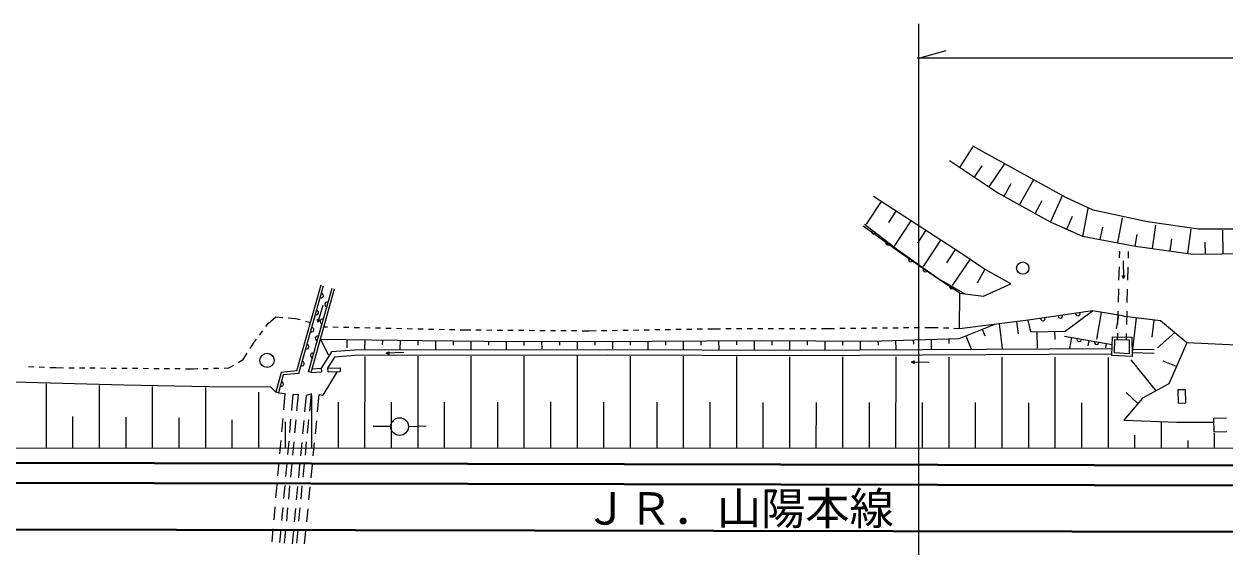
# Model space of a CAD drawing. Units: millimetres, scale not verified. Extents: x 40000 to 680000, y 20000 to 380000.
# Drawn here: x 204672 to 272472, y 308136 to 337641 of the extents above; entities that cross this region are included whole.
import ezdxf
from ezdxf.enums import TextEntityAlignment as Align

# ---------------------------------------------------------------- set-up
doc = ezdxf.new("R2010")
doc.units = ezdxf.units.MM
doc.header["$LTSCALE"] = 1000
for name, color, linetype, lineweight in [('M-BGD', 7, 'Continuous', 25), ('M-STR-HTXT', 7, 'Continuous', 13), ('M-STR-STR1', 1, 'Continuous', 25)]:
    doc.layers.add(name, color=color, linetype=linetype, lineweight=lineweight)
doc.styles.add('ＭＳ ゴシック', font='')
doc.styles.get('ＭＳ ゴシック').set_extended_font_data('MS Gothic')

msp = doc.modelspace()

# ---------------------------------------------------------------- linework, layer by layer
at = {"layer": 'M-BGD'}
for p, q in [((257538, 329539), (258290, 330670)), ((263541, 327836), (258279, 330732)), ((256956, 329926), (259727, 328082)), ((258370, 328985), (258801, 329633)), ((259203, 328431), (260065, 329727)), ((260925, 327416), (261721, 328848)), ((260051, 327902), (260449, 328618)), ((253095, 327610), (252259, 326322)), ((257546, 324721), (252676, 327883)), ((259727, 328082), (262657, 326453)), ((261798, 326930), (262207, 327664)), ((262673, 326446), (263358, 327979)), ((265077, 327122), (263541, 327836)), ((253934, 327066), (253516, 326422)), ((264502, 325638), (264799, 327216)), ((268156, 326465), (265077, 327122)), ((254021, 324816), (252080, 326207)), ((252163, 326333), (254035, 324875)), ((254773, 326521), (253842, 325088)), ((262657, 326453), (264470, 325644)), ((263586, 326038), (263914, 326771)), ((265484, 325453), (265618, 326160)), ((266467, 325268), (266733, 326682)), ((271033, 326036), (268156, 326465)), ((268440, 324946), (268622, 326269)), ((255612, 325977), (255146, 325260)), ((264470, 325644), (267474, 325078)), ((267450, 325083), (267573, 325739)), ((269431, 324810), (269524, 325491)), ((270422, 324674), (270609, 326036)), ((284002, 326055), (271033, 326036)), ((272419, 324654), (272403, 325983)), ((256338, 323211), (254021, 324816)), ((254035, 324875), (256364, 323240)), ((256450, 325432), (255473, 323927)), ((257289, 324888), (256800, 324135)), ((266570, 324417), (266579, 324793)), ((267069, 324404), (267078, 324781)), ((267474, 325078), (270718, 324633)), ((271419, 324642), (271411, 325306)), ((258120, 324332), (257122, 322860)), ((258881, 323816), (257546, 324721)), ((266779, 324255), (266792, 323255)), ((270718, 324633), (275955, 324697)), ((258951, 323776), (258519, 322999)), ((260436, 322950), (258881, 323816)), ((266539, 323167), (266558, 323917)), ((266715, 323404), (266865, 323406)), ((266792, 323255), (266715, 323404)), ((266865, 323406), (266792, 323255)), ((267038, 323155), (267057, 323904)), ((220082, 318031), (221453, 322891)), ((220198, 317892), (221597, 322850)), ((257541, 322427), (256338, 323211)), ((256364, 323240), (257833, 322390)), ((258890, 322259), (260436, 322950)), ((220745, 317986), (222078, 322714)), ((220889, 317945), (222222, 322674)), ((257524, 320418), (257541, 322427)), ((257541, 322427), (258890, 322259)), ((266508, 321917), (266527, 322667)), ((267007, 321905), (267026, 322655)), ((221565, 321738), (221281, 320779)), ((265043, 321421), (261402, 320901)), ((263500, 320285), (265043, 321421)), ((266743, 321140), (265043, 321421)), ((266477, 320668), (266496, 321417)), ((266976, 320655), (266995, 321405)), ((218340, 320542), (218466, 320711)), ((218466, 320711), (218895, 321082)), ((218895, 321082), (219305, 321053)), ((219604, 321031), (220014, 321002)), ((220014, 321002), (220279, 320930)), ((220568, 320851), (220833, 320778)), ((221281, 320779), (221252, 320944)), ((221252, 320944), (221396, 320901)), ((221396, 320901), (221281, 320779)), ((261402, 320901), (257524, 320418)), ((259763, 320697), (259937, 319298)), ((260755, 320820), (260843, 320121)), ((261549, 320246), (261402, 320901)), ((265535, 321336), (265271, 319822)), ((266520, 321164), (266388, 320407)), ((266850, 321106), (266743, 321140)), ((268883, 320864), (266850, 321106)), ((267511, 321027), (267278, 319074)), ((268504, 320909), (268387, 319932)), ((270374, 319627), (268883, 320864)), ((217981, 320061), (218161, 320301)), ((221824, 320507), (221613, 320512)), ((222424, 320494), (222124, 320501)), ((223024, 320481), (222724, 320487)), ((223623, 320467), (223323, 320474)), ((224223, 320454), (223923, 320461)), ((224823, 320441), (224523, 320447)), ((225423, 320427), (225123, 320434)), ((226023, 320414), (225723, 320421)), ((226623, 320401), (226323, 320407)), ((227223, 320387), (226923, 320394)), ((227822, 320374), (227522, 320381)), ((228422, 320361), (228122, 320367)), ((229022, 320347), (228722, 320354)), ((229533, 320336), (229322, 320341)), ((229910, 320333), (229533, 320336)), ((230510, 320329), (230210, 320331)), ((231110, 320325), (230810, 320327)), ((231710, 320320), (231410, 320322)), ((232310, 320316), (232010, 320318)), ((232910, 320312), (232610, 320314)), ((233510, 320307), (233210, 320310)), ((234110, 320303), (233810, 320305)), ((234710, 320299), (234410, 320301)), ((235310, 320295), (235010, 320297)), ((235910, 320290), (235610, 320292)), ((236587, 320285), (236210, 320288)), ((237005, 320292), (236587, 320285)), ((237605, 320302), (237305, 320297)), ((238205, 320312), (237905, 320307)), ((238805, 320321), (238505, 320316)), ((239405, 320331), (239105, 320326)), ((240005, 320341), (239705, 320336)), ((240605, 320350), (240305, 320346)), ((241205, 320360), (240905, 320355)), ((241805, 320370), (241505, 320365)), ((242405, 320379), (242105, 320375)), ((243005, 320389), (242705, 320384)), ((243723, 320401), (243305, 320394)), ((244025, 320401), (243723, 320401)), ((244625, 320403), (244325, 320402)), ((245225, 320404), (244925, 320403)), ((245825, 320405), (245525, 320404)), ((246425, 320406), (246125, 320405)), ((247025, 320407), (246725, 320407)), ((247625, 320408), (247325, 320408)), ((248225, 320410), (247925, 320409)), ((248825, 320411), (248525, 320410)), ((249425, 320412), (249125, 320411)), ((250027, 320413), (249725, 320412)), ((250468, 320418), (250027, 320413)), ((251068, 320424), (250768, 320421)), ((251668, 320431), (251368, 320427)), ((252268, 320437), (251968, 320434)), ((252868, 320444), (252568, 320440)), ((253467, 320450), (253168, 320447)), ((254067, 320456), (253767, 320453)), ((254667, 320463), (254367, 320460)), ((255267, 320469), (254967, 320466)), ((256008, 320477), (255567, 320473)), ((256317, 320465), (256008, 320477)), ((256916, 320442), (256616, 320454)), ((257524, 320418), (257216, 320430)), ((257518, 319874), (259486, 320662)), ((257889, 320023), (258184, 319285)), ((258817, 320394), (258965, 320025)), ((261549, 320246), (263500, 320285)), ((261897, 320253), (261916, 319310)), ((262897, 320273), (262906, 319801)), ((266456, 319791), (266465, 320168)), ((266955, 319779), (266964, 320156)), ((269685, 320198), (268707, 319336)), ((217449, 319293), (217677, 319651)), ((217677, 319651), (217802, 319820)), ((221421, 319832), (227180, 319747)), ((221421, 319832), (221867, 318941)), ((222921, 319810), (222914, 319341)), ((223921, 319795), (223913, 319252)), ((224921, 319780), (224917, 319509)), ((225921, 319766), (225913, 319256)), ((226920, 319751), (226917, 319496)), ((227180, 319747), (232386, 319691)), ((227920, 319739), (227915, 319260)), ((228920, 319728), (228918, 319489)), ((229920, 319717), (229915, 319264)), ((230920, 319706), (230918, 319480)), ((231920, 319696), (231916, 319268)), ((232386, 319691), (240167, 319713)), ((232920, 319692), (232921, 319478)), ((233920, 319695), (233921, 319272)), ((234920, 319698), (234921, 319486)), ((235920, 319701), (235921, 319276)), ((236920, 319704), (236921, 319491)), ((237920, 319707), (237921, 319278)), ((238920, 319710), (238921, 319495)), ((239920, 319712), (239921, 319269)), ((240167, 319713), (246333, 319749)), ((240920, 319718), (240921, 319496)), ((241920, 319723), (241923, 319260)), ((242920, 319729), (242921, 319497)), ((243920, 319735), (243923, 319252)), ((244920, 319740), (244921, 319499)), ((245920, 319746), (245923, 319243)), ((246333, 319749), (252485, 319708)), ((246920, 319745), (246918, 319493)), ((247920, 319738), (247917, 319234)), ((248920, 319732), (248918, 319480)), ((249920, 319725), (249917, 319241)), ((250920, 319719), (250918, 319477)), ((251920, 319712), (251917, 319253)), ((252485, 319708), (257518, 319874)), ((252920, 319723), (252927, 319493)), ((253919, 319756), (253935, 319264)), ((254919, 319789), (254927, 319543)), ((255918, 319821), (255936, 319276)), ((256917, 319854), (256926, 319581)), ((263463, 320000), (266152, 319519)), ((263853, 319930), (263744, 319319)), ((264838, 319754), (264783, 319449)), ((265822, 319578), (265778, 319331)), ((266137, 318905), (266163, 319956)), ((266163, 319956), (267258, 319932)), ((266291, 319047), (266309, 319802)), ((266309, 319802), (267111, 319785)), ((267111, 319785), (267122, 319001)), ((267258, 319932), (267274, 318843)), ((270374, 319627), (269361, 317305)), ((274384, 319441), (270374, 319627)), ((216782, 318517), (217060, 318682)), ((217060, 318682), (217288, 319040)), ((222046, 319106), (221587, 318390)), ((222218, 318818), (221839, 318228)), ((223359, 319201), (222046, 319106)), ((223371, 318901), (222218, 318818)), ((237614, 319229), (223359, 319201)), ((237614, 318929), (223371, 318901)), ((223938, 313681), (223940, 318852)), ((225130, 319031), (225277, 319112)), ((226129, 319071), (225130, 319031)), ((225283, 318962), (225130, 319031)), ((225277, 319112), (225283, 318962)), ((226938, 313680), (226940, 318858)), ((229938, 313679), (229940, 318864)), ((232938, 313678), (232940, 318870)), ((235938, 313678), (235940, 318876)), ((248336, 319182), (237614, 319229)), ((248336, 318882), (237614, 318929)), ((238938, 313677), (238940, 318873)), ((241938, 313676), (241940, 318860)), ((244938, 313675), (244940, 318847)), ((247938, 313674), (247940, 318834)), ((266147, 319284), (248336, 319182)), ((266139, 318984), (248336, 318882)), ((250938, 313673), (250940, 318827)), ((253938, 313672), (253940, 318820)), ((256938, 313671), (256940, 318814)), ((259938, 313670), (259940, 318808)), ((262938, 313669), (262940, 318801)), ((265938, 313668), (265940, 318795)), ((267274, 318843), (266137, 318905)), ((267122, 319001), (266291, 319047)), ((268641, 316911), (267221, 318667)), ((268527, 319220), (267268, 319252)), ((268522, 319021), (267271, 319052)), ((267283, 318993), (267272, 318993)), ((204925, 318278), (205225, 318267)), ((205524, 318256), (205824, 318244)), ((206124, 318233), (206476, 318220)), ((206476, 318220), (206901, 318216)), ((207201, 318214), (207501, 318211)), ((207801, 318209), (208101, 318206)), ((208401, 318204), (208701, 318201)), ((209001, 318199), (209301, 318196)), ((209601, 318194), (209901, 318191)), ((210201, 318189), (210501, 318186)), ((210801, 318184), (211101, 318181)), ((211401, 318179), (211701, 318176)), ((212001, 318174), (212301, 318171)), ((212601, 318169), (212901, 318166)), ((213201, 318164), (213501, 318161)), ((213801, 318159), (214226, 318155)), ((214226, 318155), (214486, 318161)), ((214786, 318167), (215086, 318174)), ((215386, 318180), (215686, 318187)), ((215986, 318193), (216245, 318199)), ((216245, 318199), (216524, 318364)), ((220082, 318031), (219200, 317944)), ((220889, 317945), (220745, 317986)), ((220889, 317945), (221474, 317983)), ((220947, 318149), (221461, 318183)), ((221587, 318390), (221461, 318183)), ((221461, 318183), (221474, 317983)), ((222365, 318000), (221557, 316654)), ((221839, 318228), (221845, 318187)), ((221845, 318187), (222529, 318204)), ((221854, 318025), (221845, 318187)), ((221850, 317987), (221854, 318025)), ((221851, 317987), (222534, 318004)), ((222529, 318204), (222534, 318004)), ((254813, 318522), (254963, 318595)), ((255813, 318514), (254813, 318522)), ((254962, 318445), (254813, 318522)), ((254963, 318595), (254962, 318445)), ((269785, 318276), (269034, 318578)), ((210320, 317225), (204060, 317402)), ((219200, 317944), (218899, 316830)), ((219318, 317805), (219044, 316791)), ((220199, 317892), (219318, 317805)), ((269361, 317305), (267867, 316488)), ((205938, 313687), (205939, 317299)), ((208938, 313686), (208939, 317214)), ((215117, 317135), (210320, 317225)), ((211938, 313685), (211939, 317144)), ((214938, 313684), (214939, 317088)), ((218627, 317111), (215117, 317135)), ((217938, 313683), (217939, 316838)), ((218899, 316830), (218627, 317111)), ((219044, 316791), (218899, 316830)), ((219044, 316791), (219082, 316785)), ((219082, 316785), (219435, 316760)), ((219353, 315838), (219435, 316760)), ((219800, 315799), (219882, 316720)), ((219882, 316720), (220183, 316694)), ((220096, 315769), (220183, 316694)), ((220543, 315727), (220630, 316652)), ((220909, 316734), (220630, 316652)), ((220813, 315761), (220909, 316734)), ((220938, 313682), (220939, 316638)), ((221260, 315718), (221356, 316691)), ((221356, 316691), (221557, 316654)), ((267609, 316182), (266951, 316809)), ((270304, 316967), (269862, 316956)), ((269862, 316956), (269881, 316209)), ((270322, 316220), (270304, 316967)), ((222438, 313682), (222439, 316267)), ((225438, 313681), (225439, 316270)), ((228438, 313680), (228439, 316272)), ((231438, 313679), (231439, 316275)), ((234438, 313678), (234439, 316277)), ((237438, 313677), (237439, 316275)), ((240438, 313676), (240439, 316268)), ((243438, 313675), (243439, 316261)), ((246438, 313674), (246439, 316254)), ((249438, 313673), (249439, 316250)), ((252438, 313673), (252439, 316247)), ((255438, 313672), (255439, 316243)), ((258438, 313671), (258439, 316239)), ((261438, 313670), (261439, 316236)), ((264438, 313669), (264439, 316232)), ((267867, 316488), (266814, 315241)), ((269881, 316209), (270322, 316220)), ((207438, 313686), (207439, 315450)), ((210438, 313685), (210439, 315415)), ((213438, 313684), (213439, 315386)), ((219242, 314593), (219309, 315340)), ((219690, 314554), (219756, 315301)), ((219979, 314524), (220049, 315271)), ((271901, 315362), (272609, 315378)), ((271918, 314572), (271901, 315362)), ((216438, 313683), (216439, 315261)), ((219438, 313682), (219439, 315160)), ((220427, 314483), (220496, 315229)), ((220691, 314517), (220764, 315264)), ((221138, 314474), (221211, 315220)), ((225395, 314885), (224395, 314885)), ((226395, 314898), (227395, 314924)), ((266814, 315241), (269816, 315144)), ((268938, 313668), (268939, 315122)), ((269816, 315144), (271906, 315139)), ((219132, 313348), (219198, 314095)), ((219579, 313308), (219645, 314056)), ((219863, 313280), (219933, 314027)), ((220310, 313238), (220380, 313985)), ((220569, 313273), (220642, 314020)), ((221016, 313230), (221089, 313976)), ((267438, 313668), (267439, 314395)), ((270438, 313667), (270438, 314095)), ((272626, 314587), (271918, 314572)), ((271938, 313667), (271939, 314522)), ((160088, 313700), (283632, 313663)), ((185319, 312923), (315238, 312636)), ((185319, 312862), (315238, 312575)), ((219021, 312103), (219087, 312850)), ((219468, 312063), (219535, 312810)), ((219746, 312035), (219816, 312782)), ((220193, 311993), (220263, 312740)), ((220447, 312029), (220520, 312776)), ((220894, 311986), (220967, 312732)), ((185485, 311732), (320183, 311435)), ((185486, 311793), (320183, 311496)), ((218910, 310858), (218977, 311605)), ((219358, 310818), (219424, 311565)), ((219630, 310791), (219700, 311537)), ((220077, 310749), (220147, 311496)), ((220325, 310785), (220398, 311532)), ((220772, 310742), (220845, 311488)), ((218800, 309613), (218866, 310360)), ((219247, 309573), (219313, 310320)), ((219513, 309546), (219583, 310293)), ((219960, 309504), (220030, 310251)), ((220203, 309541), (220276, 310288)), ((220650, 309498), (220723, 310244)), ((184977, 309151), (322449, 308875)), ((184977, 309090), (322449, 308814)), ((218689, 308368), (218755, 309115)), ((219136, 308328), (219203, 309075)), ((219396, 308302), (219466, 309048)), ((219843, 308260), (219913, 309007)), ((220081, 308297), (220154, 309044)), ((220528, 308253), (220601, 309000))]:
    msp.add_line(p, q, dxfattribs=at)
for centre, radius in [((261104, 323843), 350), ((218406, 318627), 400), ((225895, 314885), 500)]:
    msp.add_circle(centre, radius, dxfattribs=at)
for centre, start, end in [((252691, 325893), 131.6897, 332.46729), ((253479, 325279), 131.6897, 332.46729), ((254777, 324326), 134.55835, 335.33594), ((255596, 323752), 134.55835, 335.33594), ((257087, 322796), 139.53979, 340.31738), ((221463, 322290), 243.86182, 84.63965), ((221191, 321327), 243.86182, 84.63965), ((221796, 321800), 63.86206, 264.63965), ((221525, 320838), 63.86206, 264.63965), ((262236, 320997), 177.7478, 18.52539), ((263226, 321139), 177.7478, 18.52539), ((264216, 321280), 177.7478, 18.52539), ((220920, 320365), 243.86182, 84.63965), ((220648, 319402), 243.86182, 84.63965), ((221254, 319875), 63.86206, 264.63965), ((264288, 319829), 159.48633, 0.26392), ((265272, 319654), 159.48633, 0.26392), ((220982, 318913), 63.86206, 264.63965), ((220377, 318440), 243.86182, 84.63965), ((219203, 317292), 244.48828, 85.26611)]:
    msp.add_arc(centre, 127, start, end, dxfattribs=at)
at = {"layer": 'M-STR-HTXT'}
for p, q in [((255230, 302061), (255230, 337641)), ((255144, 335731), (317000, 335731)), ((255280, 335719), (256780, 336139))]:
    msp.add_line(p, q, dxfattribs=at)

# ---------------------------------------------------------------- texts
at = {"layer": 'M-STR-STR1', "style": 'ＭＳ ゴシック'}
msp.add_text('ＪＲ．山陽本線', height=1833, dxfattribs=at).set_placement((236316, 308794), align=Align.BOTTOM_LEFT)

doc.saveas('drawing.dxf')
